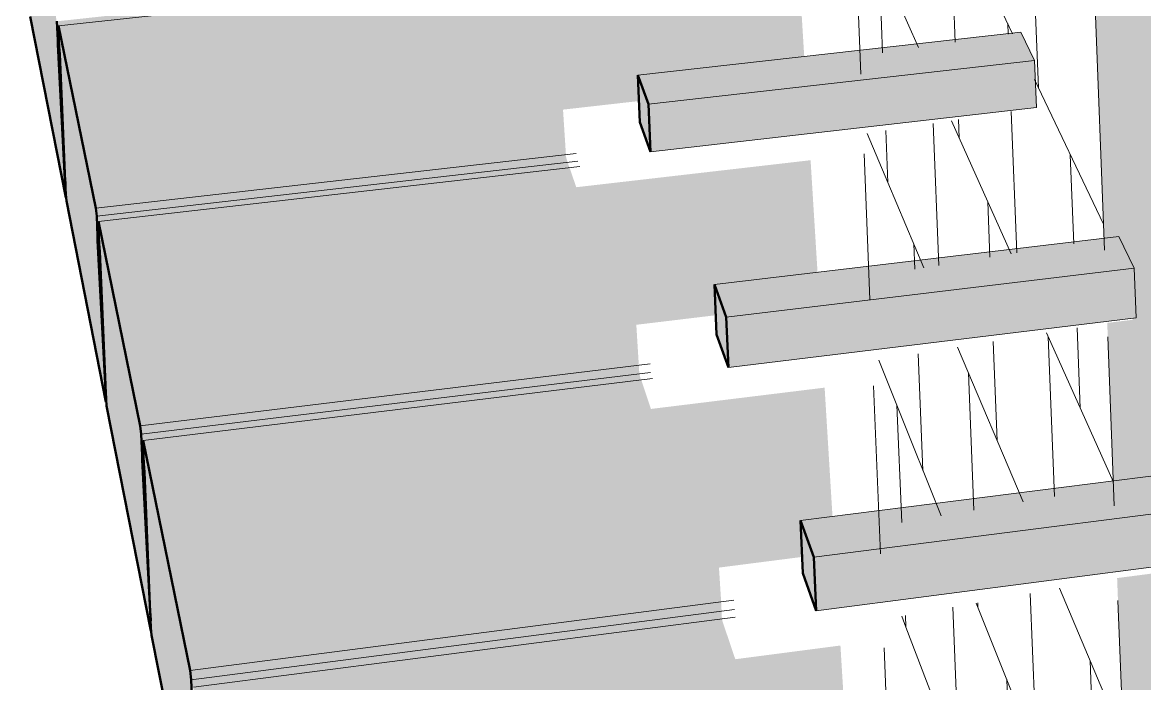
# Model space of a CAD drawing. Header units: inches. Extents: x -4126 to 2305, y -1116 to 12338.
# Drawn here: x 1846.6509 to 1846.7588, y -788.779 to -788.7153 of the extents above; entities that cross this region are included whole.
import ezdxf

# ---------------------------------------------------------------- set-up
doc = ezdxf.new("R2010")
doc.units = ezdxf.units.IN
doc.header["$MEASUREMENT"] = 0
for name, color, linetype, lineweight in [('A-WALL', 113, 'Continuous', 13), ('A-WALL-PATT', 111, 'Continuous', 60), ('S-BEAM', 12, 'Continuous', 9)]:
    doc.layers.add(name, color=color, linetype=linetype, lineweight=lineweight)

# ---------------------------------------------------------------- blocks, each defined once
blk = doc.blocks.new('FP_248-PERSPECTIVE AT RAMP')
at = {"layer": 'A-WALL-PATT', "lineweight": 9}
for p, q in [((-8995.98483, -788.71826), (-8995.9852, -788.70917)), ((-8995.98433, -788.73072), (-8995.98453, -788.72574)), ((-8995.98632, -788.72601), (-8995.98433, -788.73072)), ((-8995.9852, -788.74784), (-8995.98346, -788.75218)), ((-8995.983, -788.76347), (-8995.98346, -788.75218)), ((-8995.983, -788.77247), (-8995.98259, -788.77355)), ((-8995.98259, -788.77355), (-8995.98264, -788.77241))]:
    blk.add_line(p, q, dxfattribs=at)
blk = doc.blocks.new('FP_249-PERSPECTIVE AT RAMP')
at = {"layer": 'A-WALL-PATT', "lineweight": 9}
for p, q in [((-8995.97785, -788.71723), (-8995.97831, -788.70567)), ((-8995.97724, -788.70609), (-8995.97233, -788.71641)), ((-8995.9852, -788.70917), (-8995.98137, -788.71775)), ((-8995.98483, -788.71826), (-8995.9852, -788.70917)), ((-8995.96984, -788.72163), (-8995.97034, -788.70886)), ((-8995.97275, -788.71647), (-8995.97279, -788.71543)), ((-8995.97023, -788.72081), (-8995.96359, -788.73474)), ((-8995.97821, -788.72479), (-8995.97248, -788.7376)), ((-8995.97748, -788.72643), (-8995.97755, -788.72468)), ((-8995.97192, -788.73752), (-8995.97246, -788.72391)), ((-8995.98433, -788.73072), (-8995.98453, -788.72574)), ((-8995.97941, -788.73871), (-8995.97996, -788.72505)), ((-8995.96644, -788.73665), (-8995.96678, -788.72806)), ((-8995.98433, -788.73072), (-8995.98086, -788.73894)), ((-8995.97451, -788.73793), (-8995.97472, -788.73259)), ((-8995.98173, -788.73908), (-8995.98183, -788.73663)), ((-8995.96907, -788.7452), (-8995.96264, -788.75959)), ((-8995.96583, -788.75246), (-8995.96613, -788.74472)), ((-8995.97381, -788.75561), (-8995.97419, -788.74604)), ((-8995.9683, -788.76095), (-8995.9689, -788.74559)), ((-8995.98095, -788.75844), (-8995.9814, -788.74722)), ((-8995.97762, -788.7466), (-8995.97133, -788.76147)), ((-8995.97605, -788.76228), (-8995.97658, -788.74907)), ((-8995.98346, -788.75218), (-8995.9792, -788.76282)), ((-8995.983, -788.76347), (-8995.98346, -788.75218)), ((-8995.96782, -788.76979), (-8995.96168, -788.78431)), ((-8995.97568, -788.7716), (-8995.97569, -788.77118)), ((-8995.97002, -788.78572), (-8995.97063, -788.77029)), ((-8995.97747, -788.78698), (-8995.97809, -788.77161)), ((-8995.97584, -788.77121), (-8995.96073, -788.80891)), ((-8995.98259, -788.77355), (-8995.98264, -788.77241)), ((-8995.98259, -788.77355), (-8995.95979, -788.8334)), ((-8995.96395, -788.80089), (-8995.96488, -788.77673)), ((-8995.972, -788.80136), (-8995.9729, -788.77854))]:
    blk.add_line(p, q, dxfattribs=at)

msp = doc.modelspace()

# ---------------------------------------------------------------- hatches: boundary and pattern name
at = {"layer": 'A-WALL'}
h = msp.add_hatch(color=256, dxfattribs=at)
h.paths.add_polyline_path([(1846.77737, -788.92705), (1846.78835, -788.9271), (1846.78253, -788.76538), (1846.75614, -788.76881), (1846.76224, -788.92698)], flags=0)
h.paths.add_polyline_path([(1846.7558, -788.75997), (1846.78222, -788.75661), (1846.78106, -788.72443), (1846.75588, -788.71215), (1846.75498, -788.71223), (1846.75468, -788.71156), (1846.75392, -788.71119), (1846.75488, -788.73619), (1846.7561, -788.73604), (1846.75744, -788.73917), (1846.75763, -788.74395), (1846.75519, -788.74425), (1846.75537, -788.74883)], flags=0)
h.paths.add_polyline_path([(1846.78091, -788.72035), (1846.78052, -788.70941), (1846.76262, -788.7114), (1846.77887, -788.71935)], flags=0)
at = {"layer": 'S-BEAM'}
for points in [[(1846.65502, -788.73218), (1846.65473, -788.72623), (1846.65407, -788.71432), (1846.65089, -788.69872), (1846.65086, -788.69892), (1846.65161, -788.71476), (1846.65499, -788.73202)], [(1846.65792, -788.73322), (1846.70313, -788.72804), (1846.70285, -788.72372), (1846.7262, -788.72108), (1846.72547, -788.70914), (1846.69772, -788.71217), (1846.69732, -788.71099), (1846.65434, -788.71565), (1846.65647, -788.72612)], [(1846.65427, -788.71703), (1846.65435, -788.71703), (1846.65432, -788.71566), (1846.6973, -788.71099), (1846.69717, -788.71056), (1846.65418, -788.71522)], [(1846.65426, -788.71745), (1846.65437, -788.71744), (1846.65432, -788.71703), (1846.65427, -788.71703)], [(1846.71108, -788.7232), (1846.7482, -788.719), (1846.74689, -788.71627), (1846.71005, -788.7204), (1846.71091, -788.72274)], [(1846.65495, -788.73046), (1846.65497, -788.73046), (1846.65437, -788.71744), (1846.65426, -788.71745), (1846.65473, -788.72623)], [(1846.71127, -788.72777), (1846.74838, -788.72352), (1846.7482, -788.719), (1846.71108, -788.7232), (1846.71119, -788.72582)], [(1846.71127, -788.72777), (1846.71108, -788.7232), (1846.71005, -788.7204), (1846.71025, -788.72494), (1846.71104, -788.72714)], [(1846.658, -788.73398), (1846.7033, -788.72879), (1846.70314, -788.72828), (1846.70313, -788.72804), (1846.65792, -788.73322)], [(1846.65809, -788.73589), (1846.65818, -788.73588), (1846.65815, -788.7345), (1846.70346, -788.7293), (1846.7033, -788.72879), (1846.658, -788.73398), (1846.65809, -788.73588)], [(1846.66218, -788.75414), (1846.71014, -788.74832), (1846.7099, -788.74443), (1846.72751, -788.74231), (1846.72666, -788.72859), (1846.70412, -788.73119), (1846.70348, -788.72929), (1846.65818, -788.73449), (1846.6617, -788.75181)], [(1846.65499, -788.73114), (1846.65501, -788.73114), (1846.65495, -788.73046)], [(1846.655, -788.73121), (1846.65501, -788.73121), (1846.65499, -788.73114)], [(1846.65501, -788.73128), (1846.65502, -788.73128), (1846.65501, -788.73125)], [(1846.6632, -788.77388), (1846.66318, -788.773), (1846.66313, -788.77198), (1846.66218, -788.75414), (1846.65818, -788.73449), (1846.65814, -788.73468), (1846.65896, -788.75222), (1846.66317, -788.77374)], [(1846.7272, -788.77195), (1846.97183, -788.74016), (1846.97175, -788.73543), (1846.72698, -788.76681)], [(1846.65809, -788.73633), (1846.6582, -788.73631), (1846.65815, -788.73589), (1846.65809, -788.73589)], [(1846.65881, -788.75006), (1846.65883, -788.75006), (1846.6582, -788.73631), (1846.65809, -788.73633), (1846.65827, -788.73985)], [(1846.71855, -788.7437), (1846.75777, -788.73899), (1846.75631, -788.73592), (1846.71741, -788.74056)], [(1846.71876, -788.74854), (1846.75796, -788.74376), (1846.75777, -788.73899), (1846.71855, -788.7437), (1846.71864, -788.74567)], [(1846.71876, -788.74854), (1846.71855, -788.7437), (1846.71741, -788.74056), (1846.71761, -788.74536), (1846.71852, -788.74788)], [(1846.66227, -788.75497), (1846.71019, -788.74914), (1846.71014, -788.74832), (1846.66218, -788.75414)], [(1846.66237, -788.75699), (1846.66247, -788.75698), (1846.66245, -788.75559), (1846.71034, -788.74975), (1846.71019, -788.74914), (1846.66227, -788.75497), (1846.66236, -788.75693)], [(1846.65885, -788.75077), (1846.65887, -788.75077), (1846.65881, -788.75006)], [(1846.66698, -788.77771), (1846.71806, -788.77111), (1846.71785, -788.7678), (1846.72898, -788.76637), (1846.72801, -788.75048), (1846.71131, -788.75253), (1846.71037, -788.74974), (1846.66247, -788.75557), (1846.66693, -788.77744)], [(1846.65886, -788.75085), (1846.65888, -788.75085), (1846.65885, -788.75077)], [(1846.65888, -788.75093), (1846.65888, -788.75093), (1846.65887, -788.7509)], [(1846.66807, -788.79868), (1846.66806, -788.79805), (1846.66799, -788.79667), (1846.66693, -788.77744), (1846.66247, -788.75557), (1846.66243, -788.75576), (1846.66328, -788.77429), (1846.66804, -788.79854)], [(1846.66236, -788.75744), (1846.66249, -788.75742), (1846.66245, -788.75698), (1846.66237, -788.75699)], [(1846.66313, -788.77198), (1846.66315, -788.77198), (1846.66249, -788.75742), (1846.66236, -788.75749), (1846.66266, -788.76309)], [(1846.7272, -788.77195), (1846.72698, -788.76681), (1846.72569, -788.76326), (1846.7259, -788.76835), (1846.72695, -788.77126)], [(1846.66708, -788.7786), (1846.7181, -788.772), (1846.71806, -788.77111), (1846.66698, -788.77771)], [(1846.66317, -788.77274), (1846.66319, -788.77274), (1846.66313, -788.77198)], [(1846.66718, -788.78075), (1846.6673, -788.78073), (1846.66728, -788.77934), (1846.71813, -788.77274), (1846.7181, -788.772), (1846.66708, -788.7786), (1846.66718, -788.78064)], [(1846.66318, -788.77283), (1846.6632, -788.77282), (1846.66317, -788.77274)], [(1846.6632, -788.77291), (1846.66321, -788.77291), (1846.66319, -788.77288)], [(1846.67243, -788.80444), (1846.73082, -788.79637), (1846.72953, -788.7753), (1846.71942, -788.77662), (1846.71817, -788.77292), (1846.71816, -788.77272), (1846.66731, -788.77932), (1846.67214, -788.80301)]]:
    msp.add_hatch(color=256, dxfattribs=at).paths.add_polyline_path(points, flags=0)
h = msp.add_hatch(color=256, dxfattribs=at)
h.paths.add_polyline_path([(1846.65888, -788.75186), (1846.65886, -788.75093), (1846.65887, -788.75155)], flags=0)
h.paths.add_polyline_path([(1846.65888, -788.75186), (1846.65881, -788.75006), (1846.65792, -788.73322), (1846.65434, -788.71565), (1846.65431, -788.71585), (1846.65509, -788.7325), (1846.65886, -788.75171)], flags=0)
h = msp.add_hatch(color=256, dxfattribs=at)
h.paths.add_polyline_path([(1846.65503, -788.73187), (1846.65504, -788.73187), (1846.65501, -788.73147)], flags=0)
h.paths.add_polyline_path([(1846.65505, -788.73187), (1846.65505, -788.73187), (1846.65501, -788.73128)], flags=0)
h = msp.add_hatch(color=256, dxfattribs=at)
h.paths.add_polyline_path([(1846.65502, -788.73218), (1846.65505, -788.73217), (1846.65503, -788.73187)], flags=0)
h.paths.add_polyline_path([(1846.65506, -788.73217), (1846.65506, -788.73217), (1846.65505, -788.73187)], flags=0)
h = msp.add_hatch(color=256, dxfattribs=at)
h.paths.add_polyline_path([(1846.82009, -788.75127), (1846.82009, -788.75127), (1846.83832, -788.75106)], flags=0)
h.paths.add_polyline_path([(1846.72698, -788.76681), (1846.97175, -788.73543), (1846.96849, -788.73243), (1846.85912, -788.74632), (1846.85594, -788.74875), (1846.85551, -788.74891), (1846.85421, -788.7492), (1846.8526, -788.74941), (1846.85111, -788.74947), (1846.85055, -788.74943), (1846.85016, -788.74936), (1846.84996, -788.74925), (1846.84998, -788.74912), (1846.85254, -788.74715), (1846.84085, -788.74864), (1846.84381, -788.75004), (1846.84379, -788.75017), (1846.84338, -788.75039), (1846.84312, -788.75049), (1846.8418, -788.75079), (1846.84018, -788.751), (1846.83869, -788.75106), (1846.83812, -788.75102), (1846.83773, -788.75095), (1846.8345, -788.74944), (1846.72569, -788.76326)], flags=0)
h = msp.add_hatch(color=256, dxfattribs=at)
h.paths.add_polyline_path([(1846.65889, -788.75155), (1846.6589, -788.75155), (1846.65888, -788.75115)], flags=0)
h.paths.add_polyline_path([(1846.65891, -788.75155), (1846.65891, -788.75155), (1846.65888, -788.75093)], flags=0)
h = msp.add_hatch(color=256, dxfattribs=at)
h.paths.add_polyline_path([(1846.65888, -788.75186), (1846.65892, -788.75186), (1846.65889, -788.75155)], flags=0)
h.paths.add_polyline_path([(1846.65893, -788.75186), (1846.65893, -788.75186), (1846.65891, -788.75155)], flags=0)
h = msp.add_hatch(color=256, dxfattribs=at)
h.paths.add_polyline_path([(1846.66322, -788.77356), (1846.66322, -788.77356), (1846.6632, -788.77316)], flags=0)
h.paths.add_polyline_path([(1846.66324, -788.77356), (1846.66324, -788.77356), (1846.6632, -788.77291)], flags=0)
h = msp.add_hatch(color=256, dxfattribs=at)
h.paths.add_polyline_path([(1846.6632, -788.77388), (1846.66324, -788.77388), (1846.66322, -788.77356)], flags=0)
h.paths.add_polyline_path([(1846.66325, -788.77388), (1846.66325, -788.77388), (1846.66324, -788.77356)], flags=0)

# ---------------------------------------------------------------- linework, layer by layer
at = {"layer": 'A-WALL'}
for p, q in [((1846.73149, -788.72032), (1846.73099, -788.70812)), ((1846.75492, -788.73724), (1846.75392, -788.71125)), ((1846.73237, -788.74198), (1846.7318, -788.72799)), ((1846.75587, -788.76185), (1846.75524, -788.7456)), ((1846.73337, -788.76646), (1846.73271, -788.7503)), ((1846.76241, -788.93125), (1846.75622, -788.77097)), ((1846.74009, -788.93126), (1846.73374, -788.77553))]:
    msp.add_line(p, q, dxfattribs=at)
at = {"layer": 'S-BEAM'}
for p, q in [((1846.65434, -788.71565), (1846.69821, -788.71089)), ((1846.65427, -788.71703), (1846.65435, -788.71702)), ((1846.71005, -788.7204), (1846.74689, -788.71627)), ((1846.74689, -788.71627), (1846.7482, -788.719)), ((1846.65426, -788.71745), (1846.65437, -788.71744)), ((1846.7482, -788.719), (1846.71108, -788.7232)), ((1846.7482, -788.719), (1846.74838, -788.72352)), ((1846.71127, -788.72777), (1846.74838, -788.72352)), ((1846.65792, -788.73322), (1846.70411, -788.72793)), ((1846.658, -788.73398), (1846.70428, -788.72867)), ((1846.65818, -788.73449), (1846.70447, -788.72918)), ((1846.97175, -788.73543), (1846.72698, -788.76681)), ((1846.65809, -788.73589), (1846.65819, -788.73588)), ((1846.65809, -788.73633), (1846.65821, -788.73631)), ((1846.71741, -788.74056), (1846.75631, -788.73592)), ((1846.75631, -788.73592), (1846.75777, -788.73899)), ((1846.75777, -788.73899), (1846.71855, -788.7437)), ((1846.75777, -788.73899), (1846.75796, -788.74376)), ((1846.7272, -788.77195), (1846.97183, -788.74016)), ((1846.71876, -788.74854), (1846.75796, -788.74376)), ((1846.66218, -788.75414), (1846.71124, -788.74819)), ((1846.66227, -788.75497), (1846.71128, -788.74901)), ((1846.66247, -788.75557), (1846.71147, -788.7496)), ((1846.72569, -788.76326), (1846.83974, -788.74878)), ((1846.66237, -788.75699), (1846.66247, -788.75698)), ((1846.66236, -788.75744), (1846.6625, -788.75742)), ((1846.66698, -788.77771), (1846.71929, -788.77095)), ((1846.66708, -788.7786), (1846.71934, -788.77184)), ((1846.66731, -788.77932), (1846.7194, -788.77256)), ((1846.66326, -788.77387), (1846.6632, -788.77388))]:
    msp.add_line(p, q, dxfattribs=at)
at = {"layer": 'S-BEAM', "lineweight": 50}
for p, q in [((1846.65161, -788.71476), (1846.65502, -788.73218)), ((1846.65427, -788.71703), (1846.65418, -788.71522)), ((1846.65434, -788.71565), (1846.65431, -788.71585)), ((1846.65431, -788.71585), (1846.6544, -788.71767)), ((1846.65792, -788.73322), (1846.65434, -788.71565)), ((1846.65426, -788.71745), (1846.65427, -788.71703)), ((1846.65495, -788.73046), (1846.65426, -788.71745)), ((1846.6544, -788.71767), (1846.65445, -788.71838)), ((1846.65445, -788.71838), (1846.65498, -788.7306)), ((1846.71108, -788.7232), (1846.71005, -788.7204)), ((1846.71005, -788.7204), (1846.71025, -788.72494)), ((1846.71127, -788.72777), (1846.71108, -788.7232)), ((1846.71025, -788.72494), (1846.71127, -788.72777)), ((1846.65499, -788.73114), (1846.65495, -788.73046)), ((1846.65498, -788.7306), (1846.65499, -788.73071)), ((1846.65499, -788.73071), (1846.65501, -788.73128)), ((1846.655, -788.73121), (1846.65499, -788.73114)), ((1846.65501, -788.73128), (1846.655, -788.73121)), ((1846.655, -788.73128), (1846.65504, -788.7319)), ((1846.65503, -788.73187), (1846.655, -788.73128)), ((1846.65502, -788.73218), (1846.65503, -788.73187)), ((1846.65504, -788.7319), (1846.65509, -788.7325)), ((1846.65509, -788.7325), (1846.65888, -788.75186)), ((1846.658, -788.73398), (1846.65792, -788.73322)), ((1846.65809, -788.73589), (1846.658, -788.73398)), ((1846.65818, -788.73449), (1846.65814, -788.73468)), ((1846.66218, -788.75414), (1846.65818, -788.73449)), ((1846.65814, -788.73468), (1846.65823, -788.7366)), ((1846.65809, -788.73633), (1846.65809, -788.73589)), ((1846.65881, -788.75006), (1846.65809, -788.73633)), ((1846.65823, -788.7366), (1846.65829, -788.73736)), ((1846.65829, -788.73736), (1846.65884, -788.75021)), ((1846.71855, -788.7437), (1846.71741, -788.74056)), ((1846.71741, -788.74056), (1846.71761, -788.74536)), ((1846.71876, -788.74854), (1846.71855, -788.7437)), ((1846.71761, -788.74536), (1846.71876, -788.74854)), ((1846.65885, -788.75077), (1846.65881, -788.75006)), ((1846.65884, -788.75021), (1846.65885, -788.75033)), ((1846.65885, -788.75033), (1846.65888, -788.75093)), ((1846.65886, -788.75085), (1846.65885, -788.75077)), ((1846.65888, -788.75093), (1846.65886, -788.75085)), ((1846.65887, -788.75093), (1846.6589, -788.75158)), ((1846.65889, -788.75155), (1846.65887, -788.75093)), ((1846.65888, -788.75186), (1846.65889, -788.75155)), ((1846.6589, -788.75158), (1846.65896, -788.75222)), ((1846.65896, -788.75222), (1846.6632, -788.77388)), ((1846.66227, -788.75497), (1846.66218, -788.75414)), ((1846.66237, -788.75699), (1846.66227, -788.75497)), ((1846.66247, -788.75557), (1846.66243, -788.75576)), ((1846.66243, -788.75576), (1846.66253, -788.75778)), ((1846.66698, -788.77771), (1846.66247, -788.75557)), ((1846.66236, -788.75744), (1846.66237, -788.75699)), ((1846.66313, -788.77198), (1846.66236, -788.75744)), ((1846.66253, -788.75778), (1846.66259, -788.7586)), ((1846.66259, -788.7586), (1846.66316, -788.77216)), ((1846.72698, -788.76681), (1846.72569, -788.76326)), ((1846.72569, -788.76326), (1846.7259, -788.76835)), ((1846.7272, -788.77195), (1846.72698, -788.76681)), ((1846.7259, -788.76835), (1846.7272, -788.77195)), ((1846.66317, -788.77274), (1846.66313, -788.77198)), ((1846.66316, -788.77216), (1846.66317, -788.77228)), ((1846.66317, -788.77228), (1846.6632, -788.77291)), ((1846.66318, -788.77283), (1846.66317, -788.77274)), ((1846.6632, -788.77291), (1846.66318, -788.77283)), ((1846.66318, -788.77283), (1846.66322, -788.7736)), ((1846.66322, -788.77356), (1846.66318, -788.77283)), ((1846.6632, -788.77388), (1846.66322, -788.77356)), ((1846.66322, -788.7736), (1846.66328, -788.77429)), ((1846.66328, -788.77429), (1846.66807, -788.79868)), ((1846.66708, -788.7786), (1846.66698, -788.77771)), ((1846.66718, -788.78075), (1846.66708, -788.7786))]:
    msp.add_line(p, q, dxfattribs=at)

# ---------------------------------------------------------------- block references
at = {"layer": 'A-WALL', "lineweight": 9}
for name in ['FP_248-PERSPECTIVE AT RAMP', 'FP_249-PERSPECTIVE AT RAMP']:
    msp.add_blockref(name, (10842.71842, 0), dxfattribs=at)

doc.saveas('drawing.dxf')
